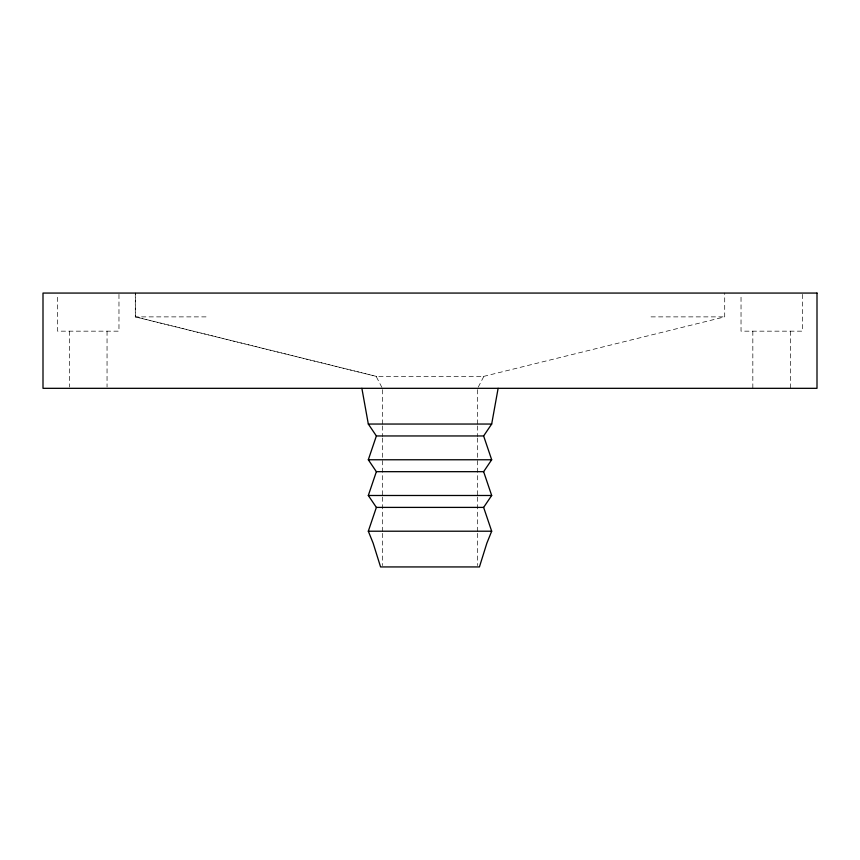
<?xml version="1.0" encoding="UTF-8"?>
<svg xmlns="http://www.w3.org/2000/svg" width="860" height="860" viewBox="0 0 860 860"><rect width="100%" height="100%" fill="white"/><g stroke="black" fill="none" stroke-linecap="round" stroke-linejoin="round"><path stroke-width="0.64" stroke-dasharray="4.3 3.22" d="M478.246 387.129L483.825 376.411L376.175 376.411L382.367 388.322M483.589 376.411L724.711 316.878L724.711 293.067M135.289 293.067L135.289 316.878L208.958 316.878M651.041 316.878L724.711 316.878M135.289 316.878L376.411 376.411M376.465 376.411L135.536 316.878L135.536 293.067M802.466 294.378L802.466 331.164L741.03 331.164L741.03 294.378M790.673 331.164L790.673 388.322M752.833 331.164L752.833 388.322M477.633 389.666L477.633 424.582M477.633 425.926L477.633 436.665M477.633 438.009L477.633 495.758M477.633 497.101L477.633 532.017M477.633 533.361L477.633 565.601M382.367 389.666L382.367 424.582M382.367 425.926L382.367 436.665M382.367 438.009L382.367 495.758M382.367 497.101L382.367 532.017M382.367 533.361L382.367 565.601M118.97 294.378L118.97 331.164L57.534 331.164L57.534 294.378M107.048 331.164L107.048 386.989M69.445 331.164L69.445 386.989"/><path stroke-width="1.29" d="M361.877 388.322L368.316 424.044L376.368 435.956L368.316 459.767L376.368 471.678L368.316 495.489L376.368 507.4L368.316 531.211L373.122 543.122L380.571 566.933L479.428 566.933L486.878 543.122L491.683 531.211L483.632 507.4L491.683 495.489L483.632 471.678L491.683 459.767L483.632 435.956L491.683 424.044L498.123 388.322M368.316 424.044L491.683 424.044M376.368 435.956L483.632 435.956M368.316 459.767L491.683 459.767M376.368 471.678L483.632 471.678M368.316 495.489L491.683 495.489M376.368 507.4L483.632 507.4M368.316 531.211L491.683 531.211M817 293.067L43 293.067L43 388.322L817 388.322L817 293.067"/></g></svg>
